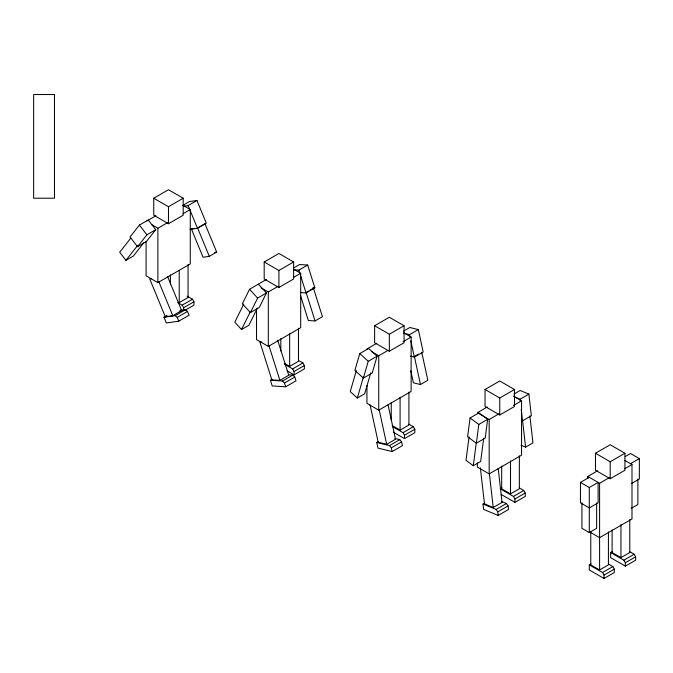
<?xml version="1.0" encoding="UTF-8"?>
<svg xmlns="http://www.w3.org/2000/svg" width="673" height="673" viewBox="0 0 673 673"><rect width="100%" height="100%" fill="white"/><g stroke="black" fill="none" stroke-linecap="round" stroke-linejoin="round"><path stroke-width="1.01" d="M470.065 417.967L467.609 436.752L476.358 443.221L485.191 438.115L487.647 419.338L478.898 412.86L470.065 417.967L478.814 424.436L476.358 443.221M469.073 436.861L466.002 460.34L473.287 465.733L480.657 461.485L483.727 438.005M473.287 465.733L476.366 442.254M359.769 353.586L354.898 370.386L363.386 378.1L372.219 373.002L377.09 356.202L368.602 348.488L359.769 353.586L368.257 361.3L363.386 378.1M356.337 370.604L350.254 391.602L357.329 398.037L364.69 393.781L370.781 372.783M357.329 398.037L363.42 377.031M266.424 279.472L249.548 289.281L242.364 303.775L250.432 312.583L259.265 307.485L266.449 292.991L258.382 284.183M243.769 304.078L234.784 322.19L241.514 329.534L248.875 325.286L257.406 308.074M241.514 329.534L250.045 312.331M250.432 312.583L257.616 298.089L266.449 292.991M139.404 225.068L130.04 236.963L137.536 246.697L146.369 241.59L155.732 229.695L148.245 219.97L139.404 225.068L146.899 234.801L137.536 246.697M130.755 238.175L119.701 252.224L125.944 260.325L133.304 256.077L143.711 242.86M125.944 260.325L137.645 245.46M153.755 198.224L168.477 189.727L183.199 198.224L183.199 215.225L168.477 223.73L153.755 215.225L153.755 198.224L168.477 206.729L183.199 198.224M147 220.912L155.993 215.713M182.4 205.652L189.466 201.572L196.962 200.487L206.325 223.2L197.492 228.298L189.996 229.375M183.443 206.266L188.129 205.593L196.962 200.487M151.534 224.572L157.877 228.231L167.779 222.519M183.073 213.686L190.274 209.53L190.274 263.934L157.877 282.635L146.1 275.837L146.1 241.313M146.899 234.801L155.732 229.695M198.417 227.491L204.962 223.714L216.664 252.097L209.303 256.346L203.061 257.246L191.359 228.862L194.48 228.416M177.756 302.614L182.173 305.163L192.478 299.216L193.95 301.765L193.95 305.163L185.361 310.127M180.398 310.455L185.504 309.715L187.531 311.431L189.096 315.216L178.782 321.164L166.298 322.964L163.96 317.286L166.534 315.805M151.585 278.656L149.717 278.925L165.322 316.773L167.089 315.755M183.645 310.27L183.645 307.712L193.95 301.765M264.186 261.982L278.908 253.477L293.63 261.982L293.63 278.984L278.908 287.48L264.186 278.984L264.186 261.982L278.908 270.479L293.63 261.982M165.322 316.773L172.81 315.696L181.643 310.589L167.644 276.628M163.96 317.286L175.199 315.671L185.504 309.715M175.199 315.671L177.226 317.378L187.531 311.431M293.428 268.098L299.611 264.531L307.679 265.044L314.863 287.825L306.03 292.932L300.991 292.612M293.798 269.823L298.846 270.142L307.679 265.044M261.057 287.8L268.308 291.989L278.201 286.277M293.504 277.444L300.696 273.288L300.696 327.692L268.308 346.393L256.531 339.596L256.531 309.252M306.913 291.989L308.545 291.047M310.186 290.097L313.458 288.212L322.443 316.697L315.082 320.945L308.352 320.516L300.612 295.969M284.359 363.311L289.659 366.373L298.492 361.275L298.492 328.298M288.801 374.811L292.839 375.063L294.782 377.048L295.977 380.851L285.672 386.798L272.22 385.949L270.42 380.253L272.144 379.261M284.654 364.329L292.604 368.922L302.909 362.974L304.381 365.523L304.381 368.922L294.076 374.869L287.144 370.873M294.076 374.869L294.076 371.471L304.381 365.523M261.873 342.019L259.854 341.892L271.833 379.866L279.901 380.38L288.734 375.273L277.705 340.294M374.617 325.732L389.339 317.235L404.061 325.732L404.061 342.734L389.339 351.239L374.617 342.734L374.617 325.732L389.339 334.237L404.061 325.732M270.42 380.253L282.525 381.019L292.839 375.063M282.525 381.019L284.477 382.996L294.782 377.048M366.953 348.942L376.855 343.23M403.64 331.066L409.823 327.499L418.32 329.585L423.191 352.013L414.358 357.111L410.58 356.177M403.825 333.295L409.487 334.683L418.32 329.585M368.257 361.3L377.09 356.202M371.488 351.558L378.739 355.748L387.732 350.549M403.034 341.716L411.127 337.038L411.127 391.45L378.739 410.151L366.953 403.346L366.953 385.562M415.199 356.042L418.471 354.149M410.782 370.789L413.399 382.802L420.474 384.544L427.835 380.287L421.744 352.257M394.891 438.46L399.787 439.662L401.613 441.883L402.42 445.619L392.115 451.566L377.965 448.083L376.745 442.481L378.462 441.488M392.132 425.538L400.09 430.131L408.923 425.025L408.923 392.056M392.426 426.556L403.034 432.68L413.34 426.724L414.812 429.273L414.812 432.68L404.507 438.628L393.242 432.125M370.074 404.852L378.192 442.228L386.681 444.315L395.514 439.217L388.06 404.877M404.507 438.628L404.507 435.229L414.812 429.273M485.04 389.49L499.77 380.994L514.492 389.49L514.492 406.492L499.77 414.997L485.04 406.492L485.04 389.49L499.77 397.995L514.492 389.49M376.745 442.481L389.482 445.61L399.787 439.662M392.115 451.566L391.307 447.831L401.613 441.883M487.286 406.988L477.384 412.7L489.17 419.498L499.063 413.786M513.945 394.05L520.128 390.483L528.877 394.109L531.334 415.737L522.5 420.835L521.213 409.512M514.795 397.036L520.044 399.215L528.877 394.109M478.814 424.436L487.647 419.338M513.457 405.474L521.558 400.797L521.558 455.2L489.17 473.91L477.384 467.104L477.384 462.923M521.028 445.248L525.579 447.141L532.949 442.884L529.87 415.855M501.923 487.79L500.207 488.783L513.457 496.43L514.929 498.987L514.929 502.386L525.243 496.43L525.243 493.031L523.771 490.482L519.354 487.933M501.747 501.553L506.441 503.497L508.098 505.903L508.51 509.511L498.205 515.459L483.626 509.411L483.004 504.001L484.728 503.009M501.679 466.111L501.679 488.783L510.513 493.881L519.354 488.783L519.354 455.806M480.371 467.836L484.476 503.875L493.225 507.509L502.058 502.411L498.188 468.433M513.457 496.43L523.771 490.482M483.004 504.001L496.127 509.444L506.441 503.497M514.929 498.987L525.243 493.031M595.47 453.249L610.201 444.744L624.923 453.249L624.923 470.25L610.201 478.747L595.47 470.25L595.47 453.249L610.201 461.745L624.923 453.249M498.205 515.459L497.793 511.859L508.098 505.903M587.815 478.545L587.815 476.459L597.717 470.738M580.454 482.406L589.287 487.504L598.12 482.406L598.12 502.807L589.287 507.905L580.454 502.807L580.454 482.406L589.287 477.308M625.217 456.563L630.517 453.501L639.35 458.607L639.35 479.008L631.4 483.593M630.517 463.705L639.35 458.607M587.815 476.459L599.593 483.256L609.494 477.544M624.788 468.711L631.989 464.555L631.989 518.959L599.593 537.66L589.632 531.906M581.926 502.807L581.926 528.313L589.287 532.562L596.648 528.313L596.648 502.807M631.333 508.283L637.878 504.506L637.878 479.008M608.426 564.016L612.851 566.565L614.323 569.114L614.323 572.513L604.009 578.469L589.287 569.964L589.287 564.866L591.003 563.873M629.777 551.692L634.193 554.241L635.665 556.79L635.665 560.188L625.36 566.136L610.638 557.639L610.638 552.541L612.354 551.549M590.759 531.889L590.759 564.866L599.593 569.964L608.426 564.866L608.426 531.889M612.11 529.87L612.11 552.541L620.943 557.639L629.777 552.541L629.777 519.564M589.287 564.866L602.537 572.513L612.851 566.565M610.638 552.541L623.888 560.188L634.193 554.241M604.009 578.469L604.009 575.062L614.323 569.114M625.36 566.136L625.36 562.737L635.665 556.79M214.586 252.4L216.664 252.097M179.775 310.867L181.643 310.589M312.852 287.699L314.863 287.825M183.022 205.349L190.274 209.53M293.453 269.099L300.696 273.288M403.884 332.857L411.127 337.038M513.406 396.094L521.558 400.797M624.737 460.366L631.989 464.555M187.178 296.154L192.478 299.216M298.492 360.417L302.909 362.974M408.923 424.175L413.34 426.724M181.045 309.614L182.778 310.615M501.074 494.386L514.929 502.386M249.548 289.281L257.616 298.089M389.482 445.61L391.307 447.831M496.127 509.444L497.793 511.859M623.888 560.188L625.36 562.737M602.537 572.513L604.009 575.062M403.034 432.68L404.507 435.229M292.604 368.922L294.076 371.471M182.173 305.163L183.645 307.712M197.601 227.962L209.303 256.346M188.129 205.593L197.492 228.298M177.226 317.378L178.782 321.164M158.803 281.726L172.81 315.696M306.097 292.461L315.082 320.945M298.846 270.142L299.779 273.112M300.41 275.097L306.03 292.932M284.477 382.996L285.672 386.798M268.872 345.4L279.901 380.38M414.383 356.513L420.474 384.544M409.487 334.683L409.924 336.727M410.808 340.799L414.358 357.111M379.227 409.975L386.681 444.315M522.509 420.112L525.579 447.141M520.044 399.215L520.279 401.276M489.355 473.531L493.225 507.509M620.943 524.662L620.943 557.639M610.201 461.745L610.201 478.747M599.593 483.256L599.593 569.964M589.287 487.504L589.287 532.562M510.513 460.912L510.513 493.881M499.77 397.995L499.77 414.997M489.17 419.498L489.17 473.91M400.09 397.154L400.09 430.131M391.249 402.361L391.249 419.876M389.339 334.237L389.339 351.239M378.739 355.748L378.739 410.151M289.659 333.396L289.659 366.373M280.826 338.603L280.826 350.97M278.908 270.479L278.908 287.48M268.308 291.989L268.308 346.393M188.061 264.539L188.061 297.516L179.228 302.614L179.228 270.672M170.395 274.845L170.395 284.115M168.477 206.729L168.477 223.73M157.877 228.231L157.877 282.635M54.471 94.531L33.65 94.531L33.65 198.207L54.471 198.207L54.471 94.531"/></g></svg>
